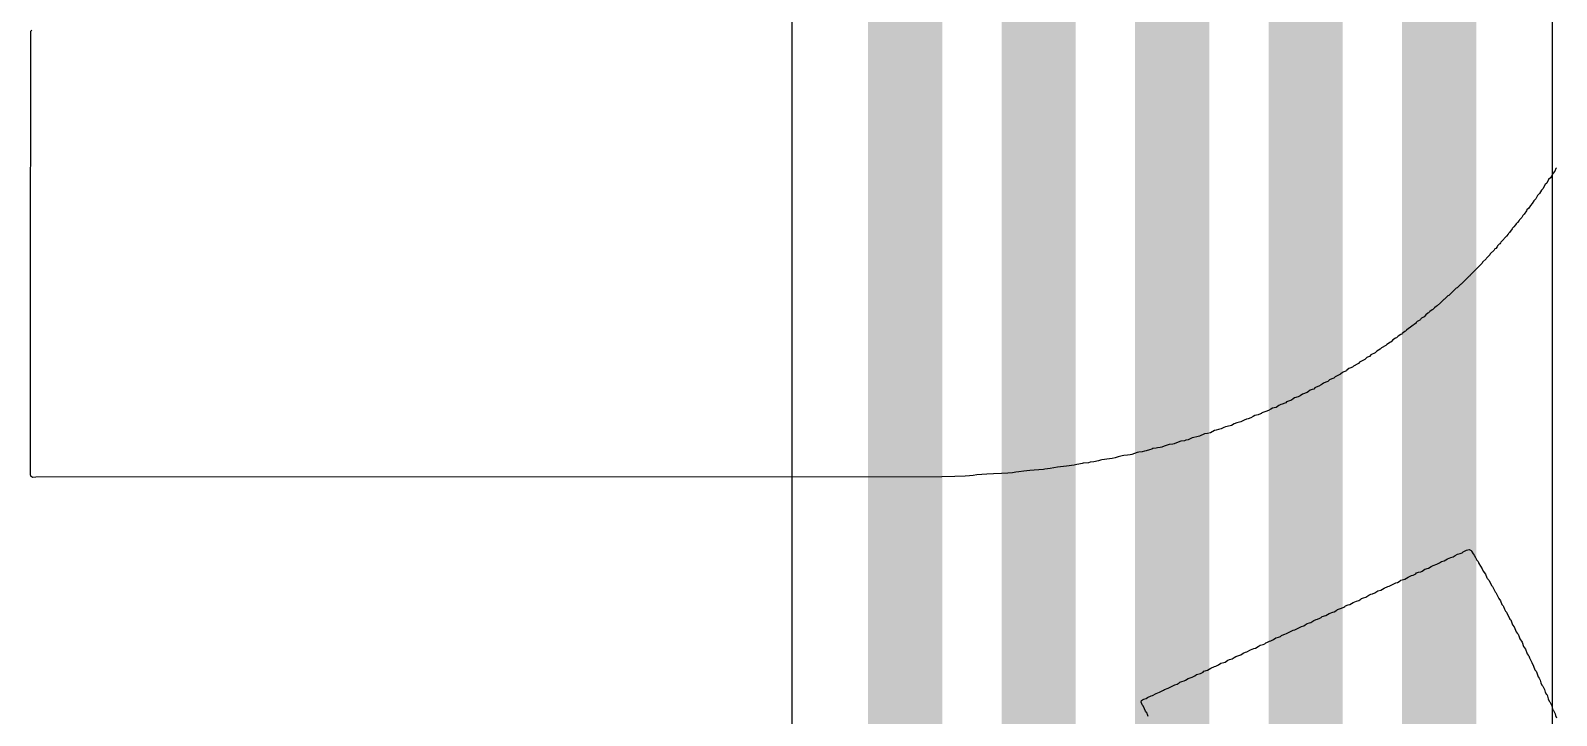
# Model space of a CAD drawing. Header units: inches. Extents: x -0.5 to 14, y -0.2 to 4.7.
# Drawn here: x 0.8273 to 1.033, y 0.847 to 0.9393 of the extents above; entities that cross this region are included whole.
import ezdxf

# ---------------------------------------------------------------- set-up
doc = ezdxf.new("R2010")
doc.units = ezdxf.units.IN
doc.header["$MEASUREMENT"] = 0
doc.layers.add('Bottom Layer', color=5, linetype='Continuous')
doc.layers.add('Bottom Overlay', color=54, linetype='Continuous')

msp = doc.modelspace()

# ---------------------------------------------------------------- linework, layer by layer
at = {"layer": 'Bottom Layer'}
for p, q in [((1.03249, 0.15134), (1.03249, 1.01386)), ((0.92991, 0.9777), (0.92991, 0.73955))]:
    msp.add_line(p, q, dxfattribs=at)
for points in [[(1.0172, 0.15134, 0.01, 0.01, 0), (1.0172, 1.01386, 0.01, 0.01, 0)], [(0.9992, 0.20069, 0.01, 0.01, 0), (0.9992, 1.0064, 0.01, 0.01, 0)], [(0.9812, 0.24539, 0.01, 0.01, 0), (0.9812, 0.99894, 0.01, 0.01, 0)], [(0.9632, 0.29083, 0.01, 0.01, 0), (0.9632, 0.99149, 0.01, 0.01, 0)], [(0.9452, 0.47142, 0.01, 0.01, 0), (0.9452, 0.98403, 0.01, 0.01, 0)]]:
    msp.add_lwpolyline(points, format="xyseb", dxfattribs=at)
at = {"layer": 'Bottom Overlay'}
for p, q in [((0.82729, 0.90264), (0.82734, 0.93923)), ((0.82734, 0.93923), (0.82747, 0.93936)), ((1.03237, 0.91971), (1.03221, 0.91945)), ((1.03254, 0.92004), (1.03237, 0.91971)), ((1.0328, 0.92035), (1.03254, 0.92004)), ((1.03293, 0.92068), (1.0328, 0.92035)), ((1.03303, 0.92078), (1.03293, 0.92068)), ((1.03099, 0.91777), (1.03073, 0.91731)), ((1.03119, 0.91797), (1.03099, 0.91777)), ((1.0315, 0.91853), (1.03119, 0.91797)), ((1.0317, 0.91874), (1.0315, 0.91853)), ((1.03196, 0.9192), (1.0317, 0.91874)), ((1.03221, 0.91945), (1.03196, 0.9192)), ((1.0295, 0.91572), (1.0293, 0.91536)), ((1.02976, 0.91598), (1.0295, 0.91572)), ((1.02996, 0.91634), (1.02976, 0.91598)), ((1.03022, 0.91659), (1.02996, 0.91634)), ((1.03047, 0.91705), (1.03022, 0.91659)), ((1.03073, 0.91731), (1.03047, 0.91705)), ((1.02797, 0.91368), (1.02774, 0.9134)), ((1.02802, 0.91378), (1.02797, 0.91368)), ((1.02833, 0.91409), (1.02802, 0.91378)), ((1.02848, 0.91434), (1.02833, 0.91409)), ((1.02866, 0.91452), (1.02848, 0.91434)), ((1.02899, 0.91501), (1.02866, 0.91452)), ((1.02904, 0.91511), (1.02899, 0.91501)), ((1.0293, 0.91536), (1.02904, 0.91511)), ((1.02626, 0.91156), (1.02598, 0.91127)), ((1.02649, 0.91184), (1.02626, 0.91156)), ((1.02654, 0.91194), (1.02649, 0.91184)), ((1.02669, 0.91209), (1.02654, 0.91194)), ((1.02705, 0.91255), (1.02669, 0.91209)), ((1.0271, 0.91265), (1.02705, 0.91255)), ((1.02728, 0.91283), (1.0271, 0.91265)), ((1.02751, 0.91312), (1.02728, 0.91283)), ((1.02756, 0.91322), (1.02751, 0.91312)), ((1.02774, 0.9134), (1.02756, 0.91322)), ((1.0246, 0.90969), (1.02409, 0.90918)), ((1.02465, 0.90979), (1.0246, 0.90969)), ((1.02472, 0.90987), (1.02465, 0.90979)), ((1.02483, 0.90992), (1.02472, 0.90987)), ((1.02501, 0.91015), (1.02483, 0.90992)), ((1.02506, 0.91025), (1.02501, 0.91015)), ((1.02529, 0.91048), (1.02506, 0.91025)), ((1.02539, 0.91053), (1.02529, 0.91048)), ((1.02547, 0.91066), (1.02539, 0.91053)), ((1.02552, 0.91076), (1.02547, 0.91066)), ((1.02593, 0.91117), (1.02552, 0.91076)), ((1.02598, 0.91127), (1.02593, 0.91117)), ((1.02301, 0.90795), (1.02138, 0.90632)), ((1.02306, 0.90805), (1.02301, 0.90795)), ((1.02352, 0.90851), (1.02306, 0.90805)), ((1.02357, 0.90862), (1.02352, 0.90851)), ((1.02403, 0.90908), (1.02357, 0.90862)), ((1.02409, 0.90918), (1.02403, 0.90908)), ((1.02125, 0.90619), (1.02017, 0.90512)), ((1.02135, 0.90624), (1.02125, 0.90619)), ((1.02138, 0.90632), (1.02135, 0.90624)), ((1.01839, 0.90353), (1.01793, 0.90307)), ((1.01849, 0.90358), (1.01839, 0.90353)), ((1.019, 0.90409), (1.01849, 0.90358)), ((1.0191, 0.90414), (1.019, 0.90409)), ((1.01951, 0.90455), (1.0191, 0.90414)), ((1.01961, 0.9046), (1.01951, 0.90455)), ((1.02007, 0.90506), (1.01961, 0.9046)), ((1.02017, 0.90512), (1.02007, 0.90506)), ((0.82729, 0.87943), (0.82729, 0.90264)), ((1.01568, 0.90118), (1.0154, 0.90095)), ((1.01578, 0.90123), (1.01568, 0.90118)), ((1.01596, 0.90141), (1.01578, 0.90123)), ((1.01624, 0.90164), (1.01596, 0.90141)), ((1.01634, 0.90169), (1.01624, 0.90164)), ((1.01657, 0.90192), (1.01634, 0.90169)), ((1.01685, 0.90215), (1.01657, 0.90192)), ((1.01695, 0.9022), (1.01685, 0.90215)), ((1.01736, 0.90261), (1.01695, 0.9022)), ((1.01747, 0.90266), (1.01736, 0.90261)), ((1.01782, 0.90302), (1.01747, 0.90266)), ((1.01793, 0.90307), (1.01782, 0.90302)), ((1.01307, 0.89914), (1.01279, 0.8989)), ((1.01317, 0.89919), (1.01307, 0.89914)), ((1.01353, 0.89944), (1.01317, 0.89919)), ((1.01399, 0.8998), (1.01353, 0.89944)), ((1.01409, 0.89985), (1.01399, 0.8998)), ((1.01412, 0.89993), (1.01409, 0.89985)), ((1.01425, 0.90006), (1.01412, 0.89993)), ((1.0146, 0.90026), (1.01425, 0.90006)), ((1.01468, 0.90034), (1.0146, 0.90026)), ((1.01473, 0.90044), (1.01468, 0.90034)), ((1.01481, 0.90052), (1.01473, 0.90044)), ((1.01517, 0.90072), (1.01481, 0.90052)), ((1.0154, 0.90095), (1.01517, 0.90072)), ((1.01013, 0.89696), (1.01, 0.89683)), ((1.01062, 0.89729), (1.01013, 0.89696)), ((1.01072, 0.89735), (1.01062, 0.89729)), ((1.01097, 0.8976), (1.01072, 0.89735)), ((1.01133, 0.89781), (1.01097, 0.8976)), ((1.01143, 0.89786), (1.01133, 0.89781)), ((1.01169, 0.89811), (1.01143, 0.89786)), ((1.01205, 0.89832), (1.01169, 0.89811)), ((1.01215, 0.89837), (1.01205, 0.89832)), ((1.0122, 0.89847), (1.01215, 0.89837)), ((1.01256, 0.89873), (1.0122, 0.89847)), ((1.01266, 0.89878), (1.01256, 0.89873)), ((1.01279, 0.8989), (1.01266, 0.89878)), ((1.00717, 0.89497), (1.00709, 0.89489)), ((1.00745, 0.8952), (1.00717, 0.89497)), ((1.00755, 0.89525), (1.00745, 0.8952)), ((1.00781, 0.89535), (1.00755, 0.89525)), ((1.00801, 0.89556), (1.00781, 0.89535)), ((1.00857, 0.89586), (1.00801, 0.89556)), ((1.00878, 0.89607), (1.00857, 0.89586)), ((1.00924, 0.89632), (1.00878, 0.89607)), ((1.00944, 0.89653), (1.00924, 0.89632)), ((1.01, 0.89683), (1.00944, 0.89653)), ((1.00389, 0.89298), (1.00318, 0.89262)), ((1.00418, 0.89321), (1.00389, 0.89298)), ((1.00435, 0.89328), (1.00418, 0.89321)), ((1.00469, 0.89341), (1.00435, 0.89328)), ((1.00476, 0.89349), (1.00469, 0.89341)), ((1.00504, 0.89372), (1.00476, 0.89349)), ((1.00515, 0.89377), (1.00504, 0.89372)), ((1.0055, 0.89392), (1.00515, 0.89377)), ((1.00566, 0.89407), (1.0055, 0.89392)), ((1.00622, 0.89438), (1.00566, 0.89407)), ((1.00632, 0.89443), (1.00622, 0.89438)), ((1.00648, 0.89459), (1.00632, 0.89443)), ((1.00683, 0.89479), (1.00648, 0.89459)), ((1.00709, 0.89489), (1.00683, 0.89479)), ((0.99983, 0.8908), (0.99958, 0.89065)), ((1.00009, 0.89091), (0.99983, 0.8908)), ((1.00029, 0.89096), (1.00009, 0.89091)), ((1.00044, 0.89111), (1.00029, 0.89096)), ((1.00055, 0.89116), (1.00044, 0.89111)), ((1.00062, 0.89124), (1.00055, 0.89116)), ((1.00096, 0.89137), (1.00062, 0.89124)), ((1.00131, 0.89152), (1.00096, 0.89137)), ((1.00142, 0.89162), (1.00131, 0.89152)), ((1.00159, 0.89175), (1.00142, 0.89162)), ((1.00193, 0.89188), (1.00159, 0.89175)), ((1.00218, 0.89198), (1.00193, 0.89188)), ((1.00241, 0.89221), (1.00218, 0.89198)), ((1.00274, 0.89234), (1.00241, 0.89221)), ((1.003, 0.89244), (1.00274, 0.89234)), ((1.00318, 0.89262), (1.003, 0.89244)), ((0.99559, 0.88876), (0.99523, 0.8885)), ((0.99584, 0.88886), (0.99559, 0.88876)), ((0.99605, 0.88891), (0.99584, 0.88886)), ((0.99641, 0.88907), (0.99605, 0.88891)), ((0.99651, 0.88912), (0.99641, 0.88907)), ((0.99664, 0.88924), (0.99651, 0.88912)), ((0.99728, 0.88947), (0.99664, 0.88924)), ((0.99753, 0.88963), (0.99728, 0.88947)), ((0.99771, 0.88976), (0.99753, 0.88963)), ((0.9982, 0.88993), (0.99771, 0.88976)), ((0.99848, 0.89006), (0.9982, 0.88993)), ((0.99878, 0.89027), (0.99848, 0.89006)), ((0.99942, 0.8905), (0.99878, 0.89027)), ((0.99958, 0.89065), (0.99942, 0.8905)), ((0.99091, 0.88679), (0.99048, 0.88656)), ((0.99124, 0.88692), (0.99091, 0.88679)), ((0.99145, 0.88697), (0.99124, 0.88692)), ((0.99181, 0.88707), (0.99145, 0.88697)), ((0.99211, 0.88728), (0.99181, 0.88707)), ((0.99237, 0.88738), (0.99211, 0.88728)), ((0.99278, 0.88748), (0.99237, 0.88738)), ((0.99313, 0.88763), (0.99278, 0.88748)), ((0.99324, 0.88769), (0.99313, 0.88763)), ((0.99331, 0.88776), (0.99324, 0.88769)), ((0.99357, 0.88786), (0.99331, 0.88776)), ((0.99385, 0.88794), (0.99357, 0.88786)), ((0.99418, 0.88807), (0.99385, 0.88794)), ((0.99449, 0.88827), (0.99418, 0.88807)), ((0.99475, 0.88838), (0.99449, 0.88827)), ((0.99495, 0.88843), (0.99475, 0.88838)), ((0.99523, 0.8885), (0.99495, 0.88843)), ((0.98491, 0.88462), (0.98455, 0.88452)), ((0.98557, 0.88492), (0.98491, 0.88462)), ((0.98598, 0.88498), (0.98557, 0.88492)), ((0.98639, 0.88508), (0.98598, 0.88498)), ((0.98692, 0.88536), (0.98639, 0.88508)), ((0.98713, 0.88541), (0.98692, 0.88536)), ((0.98746, 0.88549), (0.98713, 0.88541)), ((0.98782, 0.88559), (0.98746, 0.88549)), ((0.98815, 0.88577), (0.98782, 0.88559)), ((0.98841, 0.88587), (0.98815, 0.88577)), ((0.98861, 0.88592), (0.98841, 0.88587)), ((0.9892, 0.88605), (0.98861, 0.88592)), ((0.98958, 0.88628), (0.9892, 0.88605)), ((0.98991, 0.88641), (0.98958, 0.88628)), ((0.99012, 0.88646), (0.98991, 0.88641)), ((0.99048, 0.88656), (0.99012, 0.88646)), ((0.97749, 0.88257), (0.97714, 0.88252)), ((0.9777, 0.88262), (0.97749, 0.88257)), ((0.97813, 0.88275), (0.9777, 0.88262)), ((0.97847, 0.88288), (0.97813, 0.88275)), ((0.97862, 0.88293), (0.97847, 0.88288)), ((0.97903, 0.88298), (0.97862, 0.88293)), ((0.97923, 0.88303), (0.97903, 0.88298)), ((0.97959, 0.88308), (0.97923, 0.88303)), ((0.97979, 0.88314), (0.97959, 0.88308)), ((0.98013, 0.88326), (0.97979, 0.88314)), ((0.98054, 0.88342), (0.98013, 0.88326)), ((0.98079, 0.88347), (0.98054, 0.88342)), ((0.98128, 0.88354), (0.98079, 0.88347)), ((0.98148, 0.8836), (0.98128, 0.88354)), ((0.98181, 0.88372), (0.98148, 0.8836)), ((0.98238, 0.88393), (0.98181, 0.88372)), ((0.98286, 0.884), (0.98238, 0.88393)), ((0.98307, 0.88406), (0.98286, 0.884)), ((0.98335, 0.88413), (0.98307, 0.88406)), ((0.98391, 0.88439), (0.98335, 0.88413)), ((0.98411, 0.88444), (0.98391, 0.88439)), ((0.98455, 0.88452), (0.98411, 0.88444)), ((0.96696, 0.88058), (0.96617, 0.8805)), ((0.96801, 0.88071), (0.96696, 0.88058)), ((0.96834, 0.88078), (0.96801, 0.88071)), ((0.96863, 0.88086), (0.96834, 0.88078)), ((0.96906, 0.88094), (0.96863, 0.88086)), ((0.96921, 0.88099), (0.96906, 0.88094)), ((0.96993, 0.88104), (0.96921, 0.88099)), ((0.97013, 0.88109), (0.96993, 0.88104)), ((0.97064, 0.88114), (0.97013, 0.88109)), ((0.97126, 0.8813), (0.97064, 0.88114)), ((0.97154, 0.88137), (0.97126, 0.8813)), ((0.97174, 0.88142), (0.97154, 0.88137)), ((0.97274, 0.88155), (0.97174, 0.88142)), ((0.9731, 0.8816), (0.97274, 0.88155)), ((0.97351, 0.8817), (0.9731, 0.8816)), ((0.97394, 0.88183), (0.97351, 0.8817)), ((0.97448, 0.88196), (0.97394, 0.88183)), ((0.97468, 0.88201), (0.97448, 0.88196)), ((0.97519, 0.88206), (0.97468, 0.88201)), ((0.97555, 0.88211), (0.97519, 0.88206)), ((0.97576, 0.88216), (0.97555, 0.88211)), ((0.9765, 0.88239), (0.97576, 0.88216)), ((0.9767, 0.88245), (0.9765, 0.88239)), ((0.97714, 0.88252), (0.9767, 0.88245)), ((0.82734, 0.87923), (0.82729, 0.87943)), ((0.82757, 0.87905), (0.82734, 0.87923)), ((0.82801, 0.87907), (0.82757, 0.87905)), ((0.95017, 0.87912), (0.82801, 0.87907)), ((0.95191, 0.87917), (0.95017, 0.87912)), ((0.95329, 0.87923), (0.95191, 0.87917)), ((0.9539, 0.87928), (0.95329, 0.87923)), ((0.95436, 0.87933), (0.9539, 0.87928)), ((0.95488, 0.87938), (0.95436, 0.87933)), ((0.9562, 0.87948), (0.95488, 0.87938)), ((0.95712, 0.87953), (0.9562, 0.87948)), ((0.9582, 0.87958), (0.95712, 0.87953)), ((0.95907, 0.87963), (0.9582, 0.87958)), ((0.95968, 0.87969), (0.95907, 0.87963)), ((0.96014, 0.87974), (0.95968, 0.87969)), ((0.96055, 0.87979), (0.96014, 0.87974)), ((0.96121, 0.87989), (0.96055, 0.87979)), ((0.96203, 0.87999), (0.96121, 0.87989)), ((0.96259, 0.88004), (0.96203, 0.87999)), ((0.96385, 0.88012), (0.96259, 0.88004)), ((0.96405, 0.88017), (0.96385, 0.88012)), ((0.96474, 0.88025), (0.96405, 0.88017)), ((0.96576, 0.88045), (0.96474, 0.88025)), ((0.96617, 0.8805), (0.96576, 0.88045)), ((1.01833, 0.86806), (1.01879, 0.86826)), ((1.01879, 0.86826), (1.01908, 0.86834)), ((1.01908, 0.86834), (1.01936, 0.86852)), ((1.01936, 0.86852), (1.01966, 0.86872)), ((1.01966, 0.86872), (1.02005, 0.8688)), ((1.02005, 0.8688), (1.0203, 0.8689)), ((1.0203, 0.8689), (1.02043, 0.86903)), ((1.02043, 0.86903), (1.02053, 0.86908)), ((1.02053, 0.86908), (1.02089, 0.86923)), ((1.02089, 0.86923), (1.02125, 0.86933)), ((1.02125, 0.86933), (1.0215, 0.86918)), ((1.0215, 0.86918), (1.02158, 0.8691)), ((1.02158, 0.8691), (1.02178, 0.86875)), ((1.02178, 0.86875), (1.02194, 0.86859)), ((1.02194, 0.86859), (1.02209, 0.86824)), ((1.02209, 0.86824), (1.0223, 0.86788)), ((1.01404, 0.86606), (1.01414, 0.86617)), ((1.01414, 0.86617), (1.0144, 0.86627)), ((1.0144, 0.86627), (1.01473, 0.86634)), ((1.01473, 0.86634), (1.01491, 0.86642)), ((1.01491, 0.86642), (1.01527, 0.86668)), ((1.01527, 0.86668), (1.01578, 0.86683)), ((1.01578, 0.86683), (1.01614, 0.86703)), ((1.01614, 0.86703), (1.01639, 0.86719)), ((1.01639, 0.86719), (1.0169, 0.86734)), ((1.0169, 0.86734), (1.01726, 0.86755)), ((1.01726, 0.86755), (1.01752, 0.8677)), ((1.01752, 0.8677), (1.01787, 0.8678)), ((1.01787, 0.8678), (1.01833, 0.86806)), ((1.0223, 0.86788), (1.02245, 0.86772)), ((1.02245, 0.86772), (1.02255, 0.86747)), ((1.02255, 0.86747), (1.02276, 0.86711)), ((1.02276, 0.86711), (1.02301, 0.86675)), ((1.02301, 0.86675), (1.02314, 0.86642)), ((1.02314, 0.86642), (1.02347, 0.86599)), ((1.00934, 0.86387), (1.0098, 0.86412)), ((1.0098, 0.86412), (1.01026, 0.86433)), ((1.01026, 0.86433), (1.01046, 0.86438)), ((1.01046, 0.86438), (1.01092, 0.86463)), ((1.01092, 0.86463), (1.01138, 0.86484)), ((1.01138, 0.86484), (1.01159, 0.86489)), ((1.01159, 0.86489), (1.01195, 0.86509)), ((1.01195, 0.86509), (1.01205, 0.86519)), ((1.01205, 0.86519), (1.01256, 0.86535)), ((1.01256, 0.86535), (1.01302, 0.8656)), ((1.01302, 0.8656), (1.01348, 0.86581)), ((1.01348, 0.86581), (1.01368, 0.86586)), ((1.01368, 0.86586), (1.01404, 0.86606)), ((1.02347, 0.86599), (1.02365, 0.8655)), ((1.02365, 0.8655), (1.02373, 0.86542)), ((1.02373, 0.86542), (1.02378, 0.86532)), ((1.02378, 0.86532), (1.02393, 0.86517)), ((1.02393, 0.86517), (1.02403, 0.86491)), ((1.02403, 0.86491), (1.02429, 0.86445)), ((1.02429, 0.86445), (1.02439, 0.86435)), ((1.02439, 0.86435), (1.02444, 0.86425)), ((1.02444, 0.86425), (1.02455, 0.86399)), ((1.00515, 0.86192), (1.00561, 0.86218)), ((1.00561, 0.86218), (1.00607, 0.86238)), ((1.00607, 0.86238), (1.00635, 0.86246)), ((1.00635, 0.86246), (1.00665, 0.86266)), ((1.00665, 0.86266), (1.00673, 0.86274)), ((1.00673, 0.86274), (1.00699, 0.86284)), ((1.00699, 0.86284), (1.00732, 0.86292)), ((1.00732, 0.86292), (1.00773, 0.86318)), ((1.00773, 0.86318), (1.00801, 0.8633)), ((1.00801, 0.8633), (1.00821, 0.86335)), ((1.00821, 0.86335), (1.00855, 0.86348)), ((1.00855, 0.86348), (1.00893, 0.86376)), ((1.00893, 0.86376), (1.00934, 0.86387)), ((1.02455, 0.86399), (1.02475, 0.86364)), ((1.02475, 0.86364), (1.02485, 0.86353)), ((1.02485, 0.86353), (1.0249, 0.86343)), ((1.0249, 0.86343), (1.02501, 0.86318)), ((1.02501, 0.86318), (1.02526, 0.86272)), ((1.02526, 0.86272), (1.02547, 0.86241)), ((1.02547, 0.86241), (1.02564, 0.86192)), ((1.0008, 0.85993), (1.00113, 0.86006)), ((1.00113, 0.86006), (1.00121, 0.86013)), ((1.00121, 0.86013), (1.00131, 0.86019)), ((1.00131, 0.86019), (1.00142, 0.86029)), ((1.00142, 0.86029), (1.00193, 0.86044)), ((1.00193, 0.86044), (1.00239, 0.8607)), ((1.00239, 0.8607), (1.00285, 0.8609)), ((1.00285, 0.8609), (1.00305, 0.86095)), ((1.00305, 0.86095), (1.00341, 0.86116)), ((1.00341, 0.86116), (1.00351, 0.86126)), ((1.00351, 0.86126), (1.00402, 0.86141)), ((1.00402, 0.86141), (1.00435, 0.86154)), ((1.00435, 0.86154), (1.00448, 0.86167)), ((1.00448, 0.86167), (1.00458, 0.86172)), ((1.00458, 0.86172), (1.00494, 0.86187)), ((1.00494, 0.86187), (1.00515, 0.86192)), ((1.02564, 0.86192), (1.02582, 0.86174)), ((1.02582, 0.86174), (1.02587, 0.86164)), ((1.02587, 0.86164), (1.02603, 0.86128)), ((1.02603, 0.86128), (1.02613, 0.86103)), ((1.02613, 0.86103), (1.02628, 0.86088)), ((1.02628, 0.86088), (1.02633, 0.86077)), ((1.02633, 0.86077), (1.02649, 0.86042)), ((1.02649, 0.86042), (1.02674, 0.85996)), ((1.02674, 0.85996), (1.02685, 0.85985)), ((0.99605, 0.85778), (0.99641, 0.85794)), ((0.99641, 0.85794), (0.99661, 0.85799)), ((0.99661, 0.85799), (0.99707, 0.85824)), ((0.99707, 0.85824), (0.99753, 0.85845)), ((0.99753, 0.85845), (0.99774, 0.8585)), ((0.99774, 0.8585), (0.99809, 0.8587)), ((0.99809, 0.8587), (0.99866, 0.85896)), ((0.99866, 0.85896), (0.99894, 0.85904)), ((0.99894, 0.85904), (0.99912, 0.85916)), ((0.99912, 0.85916), (0.99942, 0.85937)), ((0.99942, 0.85937), (0.9997, 0.85944)), ((0.9997, 0.85944), (0.99991, 0.8595)), ((0.99991, 0.8595), (1.00032, 0.85975)), ((1.00032, 0.85975), (1.0006, 0.85988)), ((1.0006, 0.85988), (1.0008, 0.85993)), ((1.02685, 0.85985), (1.02695, 0.8596)), ((1.02695, 0.8596), (1.0271, 0.85919)), ((1.0271, 0.85919), (1.02733, 0.85891)), ((1.02733, 0.85891), (1.02759, 0.85824)), ((1.02759, 0.85824), (1.02771, 0.85806)), ((1.02771, 0.85806), (1.02787, 0.85791)), ((1.02787, 0.85791), (1.02797, 0.85755)), ((0.99175, 0.85579), (0.99221, 0.85599)), ((0.99221, 0.85599), (0.99242, 0.85604)), ((0.99242, 0.85604), (0.99278, 0.85625)), ((0.99278, 0.85625), (0.99308, 0.85645)), ((0.99308, 0.85645), (0.99347, 0.85653)), ((0.99347, 0.85653), (0.99372, 0.85663)), ((0.99372, 0.85663), (0.99385, 0.85676)), ((0.99385, 0.85676), (0.99395, 0.85681)), ((0.99395, 0.85681), (0.99431, 0.85697)), ((0.99431, 0.85697), (0.99452, 0.85702)), ((0.99452, 0.85702), (0.99487, 0.85722)), ((0.99487, 0.85722), (0.99518, 0.85743)), ((0.99518, 0.85743), (0.99556, 0.8575)), ((0.99556, 0.8575), (0.99582, 0.8576)), ((0.99582, 0.8576), (0.99595, 0.85773)), ((0.99595, 0.85773), (0.99605, 0.85778)), ((1.02797, 0.85755), (1.02807, 0.8573)), ((1.02807, 0.8573), (1.02838, 0.85684)), ((1.02838, 0.85684), (1.02858, 0.85628)), ((1.02858, 0.85628), (1.02884, 0.85592)), ((1.02884, 0.85592), (1.02907, 0.85528)), ((0.9871, 0.85359), (0.98746, 0.8538)), ((0.98746, 0.8538), (0.98777, 0.854)), ((0.98777, 0.854), (0.98815, 0.85408)), ((0.98815, 0.85408), (0.98833, 0.85415)), ((0.98833, 0.85415), (0.98869, 0.85441)), ((0.98869, 0.85441), (0.98894, 0.85451)), ((0.98894, 0.85451), (0.98928, 0.85459)), ((0.98928, 0.85459), (0.98956, 0.85477)), ((0.98956, 0.85477), (0.98981, 0.85492)), ((0.98981, 0.85492), (0.99045, 0.85515)), ((0.99045, 0.85515), (0.99076, 0.85535)), ((0.99076, 0.85535), (0.99109, 0.85548)), ((0.99109, 0.85548), (0.99129, 0.85553)), ((0.99129, 0.85553), (0.99175, 0.85579)), ((1.02907, 0.85528), (1.0292, 0.8551)), ((1.0292, 0.8551), (1.0293, 0.855)), ((1.0293, 0.855), (1.0294, 0.85474)), ((1.0294, 0.85474), (1.02945, 0.85454)), ((1.02945, 0.85454), (1.02971, 0.85408)), ((1.02971, 0.85408), (1.02991, 0.85362)), ((0.98301, 0.8517), (0.98337, 0.85196)), ((0.98337, 0.85196), (0.98388, 0.85211)), ((0.98388, 0.85211), (0.98424, 0.85231)), ((0.98424, 0.85231), (0.9845, 0.85247)), ((0.9845, 0.85247), (0.98501, 0.85262)), ((0.98501, 0.85262), (0.98537, 0.85282)), ((0.98537, 0.85282), (0.98547, 0.85293)), ((0.98547, 0.85293), (0.98598, 0.85308)), ((0.98598, 0.85308), (0.98644, 0.85334)), ((0.98644, 0.85334), (0.9869, 0.85354)), ((0.9869, 0.85354), (0.9871, 0.85359)), ((1.02991, 0.85362), (1.03009, 0.85313)), ((1.03009, 0.85313), (1.03027, 0.85295)), ((1.03027, 0.85295), (1.03037, 0.8527)), ((1.03037, 0.8527), (1.03045, 0.85242)), ((1.03045, 0.85242), (1.03055, 0.85216)), ((1.03055, 0.85216), (1.03068, 0.85198)), ((1.03068, 0.85198), (1.03083, 0.85173)), ((1.03083, 0.85173), (1.03093, 0.85137)), ((0.97836, 0.8496), (0.97857, 0.84966)), ((0.97857, 0.84966), (0.97903, 0.84991)), ((0.97903, 0.84991), (0.97949, 0.85012)), ((0.97949, 0.85012), (0.97969, 0.85017)), ((0.97969, 0.85017), (0.98005, 0.85037)), ((0.98005, 0.85037), (0.98015, 0.85047)), ((0.98015, 0.85047), (0.98066, 0.85063)), ((0.98066, 0.85063), (0.98112, 0.85088)), ((0.98112, 0.85088), (0.98158, 0.85109)), ((0.98158, 0.85109), (0.98186, 0.85116)), ((0.98186, 0.85116), (0.98215, 0.85134)), ((0.98215, 0.85134), (0.98225, 0.85144)), ((0.98225, 0.85144), (0.9825, 0.85155)), ((0.9825, 0.85155), (0.98284, 0.85162)), ((0.98284, 0.85162), (0.98301, 0.8517)), ((1.03093, 0.85137), (1.03106, 0.85104)), ((1.03106, 0.85104), (1.03119, 0.85091)), ((1.03119, 0.85091), (1.03124, 0.85081)), ((1.03124, 0.85081), (1.03139, 0.85045)), ((1.03139, 0.85045), (1.03147, 0.85012)), ((1.03147, 0.85012), (1.03168, 0.84981)), ((1.03168, 0.84981), (1.03175, 0.84973)), ((1.03175, 0.84973), (1.03191, 0.84922)), ((0.97701, 0.84876), (0.97706, 0.84897)), ((0.97711, 0.84851), (0.97701, 0.84876)), ((0.97706, 0.84897), (0.97719, 0.84909)), ((0.97716, 0.8484), (0.97711, 0.84851)), ((0.97731, 0.84825), (0.97716, 0.8484)), ((0.97719, 0.84909), (0.97739, 0.84914)), ((0.97747, 0.84784), (0.97731, 0.84825)), ((0.97739, 0.84914), (0.97772, 0.84927)), ((0.9776, 0.84756), (0.97747, 0.84784)), ((0.97772, 0.84927), (0.9779, 0.8494)), ((0.9779, 0.8494), (0.97836, 0.8496)), ((1.03191, 0.84922), (1.03203, 0.84889)), ((1.03203, 0.84889), (1.03211, 0.84881)), ((1.03211, 0.84881), (1.03216, 0.84871)), ((1.03216, 0.84871), (1.03237, 0.84825)), ((1.03237, 0.84825), (1.03244, 0.84797)), ((1.03244, 0.84797), (1.03254, 0.84771)), ((1.03254, 0.84771), (1.03262, 0.84764)), ((1.03262, 0.84764), (1.03267, 0.84753)), ((0.97783, 0.84728), (0.9776, 0.84756)), ((0.9779, 0.8471), (0.97783, 0.84728)), ((0.97798, 0.84682), (0.9779, 0.8471)), ((1.03267, 0.84753), (1.03283, 0.84718)), ((1.03283, 0.84718), (1.03288, 0.84697)), ((1.03288, 0.84697), (1.033, 0.84664))]:
    msp.add_line(p, q, dxfattribs=at)

doc.saveas('drawing.dxf')
